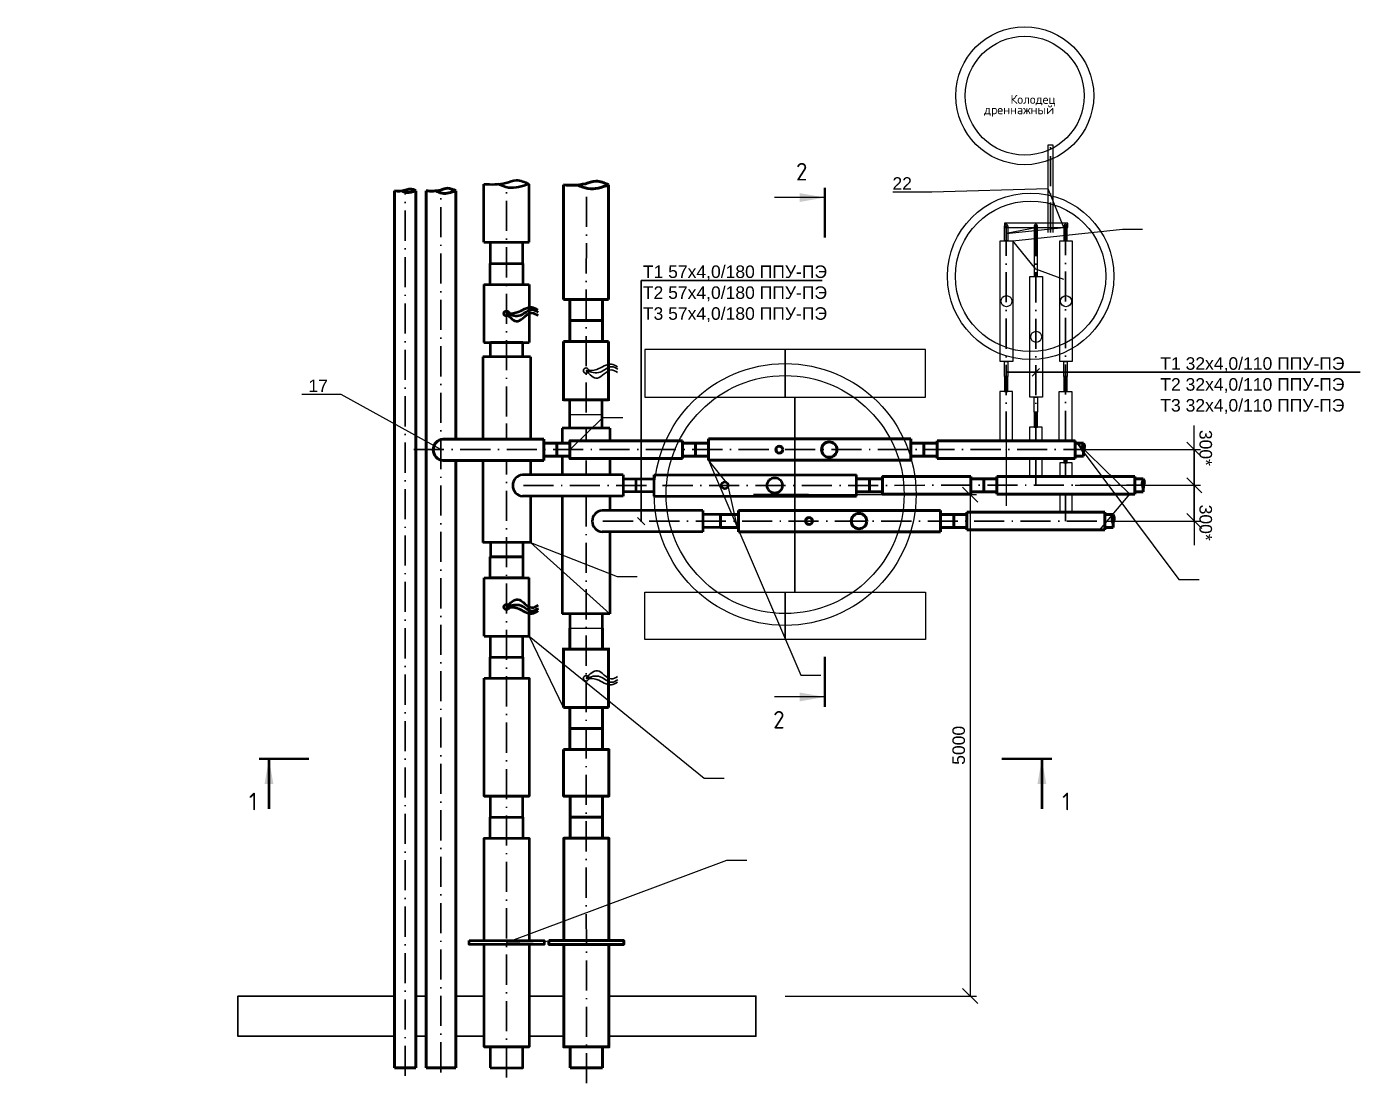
# Model space of a CAD drawing. Header units: millimetres. Extents: x 1990 to 7549, y 397 to 3825.
# Drawn here: x 5098.9 to 5364.8, y 619 to 829.6 of the extents above; entities that cross this region are included whole.
import ezdxf
from ezdxf import colors
from ezdxf.entities.mleader import LeaderData, LeaderLine
from ezdxf.enums import TextEntityAlignment as Align
from ezdxf.math import Vec2, Vec3

# ---------------------------------------------------------------- set-up
doc = ezdxf.new("R2010")
doc.units = ezdxf.units.MM
doc.linetypes.add('ACAD_ISO10W100', pattern=[18.5, 12, -3, 0.5, -3])
doc.styles.add('-ISOCPEUR-', font='isocpeur.TTF')
doc.styles.add('GOST', font='gost.shx', dxfattribs={"oblique": 15})
doc.styles.add('GOST-2.304_Type-B', font='GOST Common.ttf')
doc.styles.get("Standard").update_dxf_attribs({"font": 'arial.ttf'})
doc.dimstyles.new('Копия(2) М 1 к 40', dxfattribs={"dimtxt": 3.5, "dimasz": 3, "dimexe": 1.25, "dimexo": 0, "dimgap": 1, "dimtad": 1, "dimdec": 0, "dimlfac": 40, "dimzin": 0, "dimdsep": 46, "dimtxsty": 'GOST', "dimblk": 'OBLIQUE', "dimcen": 5, "dimclrd": 256, "dimclre": 256, "dimclrt": 256, "dimazin": 2, "dimtfac": 1, "dimtdec": 0, "dimtmove": 0, "dimatfit": 3, "dimldrblk": 'NONE', "dimfxl": 1.25, "dimtolj": 1, "dimtzin": 0, "dimlwd": -1, "dimlwe": -1, "dimarcsym": 2})

# ---------------------------------------------------------------- blocks, each defined once
blk = doc.blocks.new('_Oblique')
at = {"color": 0, "linetype": 'ByBlock', "lineweight": -2}
blk.add_line((-0.5, -0.5), (0.5, 0.5), dxfattribs=at)
blk = doc.blocks.new('_None')
blk = doc.blocks.new('*D510')
at = {"transparency": 16777216}
for p, q in [((5331.72, 738.19), (5331.72, 750.1)), ((5313.9, 738.18), (5332.97, 738.19)), ((5331.73, 731.05), (5331.72, 738.19)), ((5313.9, 731.05), (5332.98, 731.05))]:
    blk.add_line(p, q, dxfattribs=at)
at = {"layer": 'Defpoints', "color": 0, "lineweight": 35, "transparency": 16777216}
for p in [(5313.9, 738.18), (5331.72, 738.19), (5313.9, 731.05)]:
    blk.add_point(p, dxfattribs=at)
at = {"transparency": 16777216, "xscale": 3, "yscale": 3, "zscale": 3}
for p, rotation in [((5331.72, 738.19), 90.01078674585102), ((5331.73, 731.05), 270.010786745851)]:
    blk.add_blockref('_Oblique', p, dxfattribs=dict(at, rotation=rotation))
at = {"lineweight": 35, "transparency": 16777216, "insert": (5334, 745.64), "char_height": 2.5, "attachment_point": 5, "rotation": 270.0108}
blk.add_mtext('\\A1;300*', dxfattribs=at)
blk = doc.blocks.new('*D511')
at = {"transparency": 16777216}
for p, q in [((5307.98, 745.29), (5332.97, 745.3)), ((5331.72, 745.3), (5331.72, 738.19)), ((5307.98, 738.18), (5332.97, 738.19)), ((5331.72, 738.19), (5331.73, 726.27))]:
    blk.add_line(p, q, dxfattribs=at)
at = {"layer": 'Defpoints', "color": 0, "lineweight": 35, "transparency": 16777216}
for p in [(5307.98, 745.29), (5307.98, 738.18), (5331.72, 738.19)]:
    blk.add_point(p, dxfattribs=at)
at = {"transparency": 16777216, "xscale": 3, "yscale": 3, "zscale": 3}
for p, rotation in [((5331.72, 745.3), 90.01078674584838), ((5331.72, 738.19), 270.0107867458483)]:
    blk.add_blockref('_Oblique', p, dxfattribs=dict(at, rotation=rotation))
at = {"lineweight": 35, "transparency": 16777216, "insert": (5334, 730.73), "char_height": 2.5, "attachment_point": 5, "rotation": 270.0108}
blk.add_mtext('\\A1;300*', dxfattribs=at)
blk = doc.blocks.new('*D512')
at = {"transparency": 16777216}
for p, q in [((5250.16, 736.34), (5288.3, 736.34)), ((5287.05, 736.34), (5287.05, 636.34)), ((5250.16, 636.34), (5288.3, 636.34))]:
    blk.add_line(p, q, dxfattribs=at)
at = {"layer": 'Defpoints', "color": 0, "lineweight": 35, "transparency": 16777216}
for p in [(5250.16, 736.34), (5250.16, 636.34), (5287.05, 636.34)]:
    blk.add_point(p, dxfattribs=at)
at = {"transparency": 16777216, "xscale": 3, "yscale": 3, "zscale": 3}
for p, rotation in [((5287.05, 736.34), 90), ((5287.05, 636.34), 270)]:
    blk.add_blockref('_Oblique', p, dxfattribs=dict(at, rotation=rotation))
at = {"lineweight": 35, "transparency": 16777216, "insert": (5284.77, 686.34), "char_height": 2.5, "attachment_point": 5, "rotation": 90}
blk.add_mtext('\\A1;5000', dxfattribs=at)

msp = doc.modelspace()

# ---------------------------------------------------------------- hatches: boundary and pattern name
for points in [[(5258.064, 795.55), (5253.064, 796.431), (5253.064, 794.668)], [(5258.064, 695.99), (5253.064, 696.872), (5253.064, 695.108)]]:
    msp.add_hatch(color=256).paths.add_polyline_path(points, flags=0)
at = {"lineweight": 50}
for points in [[(5147.247, 683.648), (5148.129, 678.648), (5146.366, 678.648)], [(5301.348, 683.648), (5302.229, 678.648), (5300.466, 678.648)]]:
    msp.add_hatch(color=256, dxfattribs=at).paths.add_polyline_path(points, flags=0)

# ---------------------------------------------------------------- linework, layer by layer
at = {"color": 5, "lineweight": 50}
for p, q in [((5190.103, 786.624), (5190.103, 798.224)), ((5199.103, 786.624), (5199.103, 798.224)), ((5190.103, 786.624), (5199.103, 786.624)), ((5191.353, 786.624), (5191.353, 782.424)), ((5197.853, 782.424), (5197.853, 786.624)), ((5191.353, 778.224), (5191.353, 782.424)), ((5191.353, 782.424), (5197.853, 782.424)), ((5191.353, 782.424), (5197.853, 782.424)), ((5191.353, 782.424), (5197.853, 782.424)), ((5191.353, 782.424), (5197.853, 782.424)), ((5197.853, 782.424), (5197.853, 778.224)), ((5190.103, 778.224), (5199.103, 778.224)), ((5190.103, 778.224), (5190.103, 766.624)), ((5199.103, 778.224), (5199.103, 766.624)), ((5190.103, 766.624), (5199.103, 766.624)), ((5197.865, 766.624), (5191.389, 766.624)), ((5191.389, 763.777), (5191.389, 766.624)), ((5197.865, 766.624), (5191.389, 766.624)), ((5197.865, 766.624), (5191.389, 766.624)), ((5197.865, 766.624), (5191.389, 766.624)), ((5197.865, 763.777), (5197.865, 766.624)), ((5199.371, 763.777), (5189.882, 763.777)), ((5189.882, 763.777), (5189.882, 747.408)), ((5199.371, 763.777), (5199.371, 747.408)), ((5189.882, 743.138), (5189.882, 726.769)), ((5199.371, 743.138), (5199.371, 740.296)), ((5217.875, 740.296), (5197.826, 740.296)), ((5217.875, 740.296), (5217.875, 736.025)), ((5217.875, 739.442), (5217.875, 736.879)), ((5217.875, 739.442), (5224.04, 739.442)), ((5224.04, 736.025), (5224.04, 740.296)), ((5224.04, 740.296), (5264.369, 740.296)), ((5264.369, 736.025), (5264.369, 740.296)), ((5224.04, 736.879), (5217.875, 736.879)), ((5217.875, 736.025), (5197.826, 736.025)), ((5199.371, 736.025), (5199.371, 726.769)), ((5224.04, 736.025), (5264.369, 736.025)), ((5199.371, 726.769), (5189.882, 726.769)), ((5191.389, 726.769), (5191.389, 723.923)), ((5197.865, 726.769), (5197.865, 723.923)), ((5191.375, 719.723), (5191.375, 723.923)), ((5191.375, 723.923), (5197.875, 723.923)), ((5197.865, 723.923), (5191.389, 723.923)), ((5197.865, 723.923), (5191.389, 723.923)), ((5197.865, 723.923), (5191.389, 723.923)), ((5197.865, 723.923), (5191.389, 723.923)), ((5197.865, 723.923), (5191.389, 723.923)), ((5197.865, 723.923), (5191.389, 723.923)), ((5197.875, 723.923), (5197.875, 719.723)), ((5190.125, 719.723), (5199.125, 719.723)), ((5190.125, 708.123), (5190.125, 719.723)), ((5197.887, 719.723), (5191.411, 719.723)), ((5197.887, 719.723), (5191.411, 719.723)), ((5197.887, 719.723), (5191.411, 719.723)), ((5197.887, 719.723), (5191.411, 719.723)), ((5199.125, 708.123), (5199.125, 719.723)), ((5190.125, 708.123), (5199.125, 708.123)), ((5191.375, 708.123), (5191.375, 703.923)), ((5197.875, 703.923), (5197.875, 708.123)), ((5191.375, 703.923), (5197.875, 703.923)), ((5191.375, 703.923), (5197.875, 703.923)), ((5191.375, 703.923), (5197.875, 703.923)), ((5191.375, 699.723), (5191.375, 703.923)), ((5197.875, 703.923), (5197.875, 699.723)), ((5190.125, 699.723), (5199.125, 699.723)), ((5190.126, 676.228), (5199.126, 676.228)), ((5191.376, 676.228), (5191.376, 672.028)), ((5197.876, 672.028), (5197.876, 676.228)), ((5191.376, 672.028), (5197.876, 672.028)), ((5191.376, 667.828), (5191.376, 672.028)), ((5191.376, 672.028), (5197.876, 672.028)), ((5191.376, 672.028), (5197.876, 672.028)), ((5191.376, 672.028), (5197.876, 672.028)), ((5191.376, 672.028), (5197.876, 672.028)), ((5191.376, 672.028), (5197.876, 672.028)), ((5191.376, 672.028), (5197.876, 672.028)), ((5191.376, 672.028), (5197.876, 672.028)), ((5197.876, 672.028), (5197.876, 667.828)), ((5190.126, 667.828), (5199.126, 667.828)), ((5190.126, 626.228), (5199.126, 626.228)), ((5191.376, 626.228), (5191.376, 622.028)), ((5197.876, 622.028), (5197.876, 626.228)), ((5191.376, 622.028), (5197.876, 622.028)), ((5191.376, 622.028), (5197.876, 622.028))]:
    msp.add_line(p, q, dxfattribs=at)
at = {"lineweight": 60}
for p, q in [((5205.971, 775.245), (5205.971, 798.053)), ((5214.971, 775.245), (5214.971, 798.053)), ((5205.971, 775.245), (5214.971, 775.245)), ((5207.221, 775.245), (5207.221, 771.045)), ((5213.721, 771.045), (5213.721, 775.245)), ((5207.221, 766.845), (5207.221, 771.045)), ((5207.221, 771.045), (5213.721, 771.045)), ((5207.221, 771.045), (5213.721, 771.045)), ((5213.721, 771.045), (5213.721, 766.845)), ((5205.971, 766.845), (5214.971, 766.845)), ((5205.971, 766.845), (5205.971, 755.245)), ((5214.971, 766.845), (5214.971, 755.245)), ((5205.971, 755.245), (5214.971, 755.245)), ((5292.379, 739.934), (5319.906, 739.934)), ((5319.906, 736.385), (5319.906, 739.934)), ((5321.563, 739.442), (5319.906, 739.442)), ((5319.906, 736.878), (5321.563, 736.878)), ((5292.379, 736.385), (5319.906, 736.385)), ((5237.278, 732.329), (5240.836, 732.329)), ((5237.278, 732.329), (5237.278, 729.767)), ((5237.278, 732.329), (5237.278, 729.767)), ((5240.836, 728.913), (5240.836, 733.183)), ((5240.836, 733.183), (5281.165, 733.183)), ((5281.165, 728.913), (5281.165, 733.183)), ((5286.379, 732.822), (5313.906, 732.822)), ((5313.906, 729.273), (5313.906, 732.822)), ((5315.563, 732.329), (5313.906, 732.329)), ((5240.836, 729.767), (5237.278, 729.767)), ((5240.836, 728.913), (5281.165, 728.913)), ((5286.379, 729.273), (5313.906, 729.273)), ((5313.906, 729.766), (5315.563, 729.766)), ((5207.221, 705.497), (5207.221, 709.697)), ((5213.721, 709.697), (5213.721, 705.497)), ((5205.971, 705.497), (5214.971, 705.497)), ((5205.971, 693.897), (5205.971, 705.497)), ((5214.971, 693.897), (5214.971, 705.497)), ((5205.971, 693.897), (5214.971, 693.897)), ((5207.221, 693.897), (5207.221, 689.697)), ((5213.721, 689.697), (5213.721, 693.897)), ((5207.221, 689.697), (5213.721, 689.697)), ((5207.221, 685.497), (5207.221, 689.697)), ((5207.221, 689.697), (5213.721, 689.697)), ((5213.721, 689.697), (5213.721, 685.497)), ((5205.971, 685.497), (5214.971, 685.497)), ((5206.02, 676.228), (5215.02, 676.228)), ((5207.27, 676.228), (5207.27, 672.028)), ((5213.77, 672.028), (5213.77, 676.228)), ((5207.27, 672.028), (5213.77, 672.028)), ((5207.27, 667.828), (5207.27, 672.028)), ((5207.27, 672.028), (5213.77, 672.028)), ((5207.27, 672.028), (5213.77, 672.028)), ((5207.27, 672.028), (5213.77, 672.028)), ((5213.77, 672.028), (5213.77, 667.828)), ((5206.02, 667.828), (5215.02, 667.828)), ((5206.02, 626.228), (5215.02, 626.228)), ((5207.27, 626.228), (5207.27, 622.028)), ((5213.77, 622.028), (5213.77, 626.228)), ((5207.27, 622.028), (5213.77, 622.028)), ((5207.27, 622.028), (5213.77, 622.028))]:
    msp.add_line(p, q, dxfattribs=at)
at = {"color": 6, "lineweight": 60}
for p, q in [((5172.278, 622.028), (5172.278, 796.875)), ((5176.548, 622.028), (5176.548, 796.875)), ((5172.278, 622.028), (5176.548, 622.028))]:
    msp.add_line(p, q, dxfattribs=at)
at = {"color": 3, "linetype": 'ACAD_ISO10W100', "lineweight": 35, "ltscale": 0.5}
for p, q in [((5174.413, 620.433), (5174.413, 796.989)), ((5181.53, 621.144), (5181.53, 797.068)), ((5194.626, 751.88), (5194.627, 797.587)), ((5210.471, 752.686), (5210.546, 797.404)), ((5194.626, 747.408), (5194.626, 750.528)), ((5210.471, 747.408), (5210.471, 749.721)), ((5194.626, 620.111), (5194.626, 743.138)), ((5210.471, 740.296), (5210.471, 743.138)), ((5210.543, 618.957), (5210.471, 736.025)), ((5213.832, 731.048), (5315, 731.048))]:
    msp.add_line(p, q, dxfattribs=at)
at = {"color": 4, "lineweight": 60}
for p, q in [((5178.565, 760.57), (5178.565, 796.875)), ((5184.495, 760.57), (5184.495, 796.875)), ((5178.565, 622.028), (5178.565, 760.57)), ((5184.495, 747.408), (5184.495, 760.57)), ((5202.03, 747.408), (5181.981, 747.408)), ((5202.03, 747.408), (5202.03, 743.138)), ((5234.906, 743.16), (5234.906, 747.43)), ((5234.906, 747.43), (5275.235, 747.43)), ((5275.235, 743.16), (5275.235, 747.43)), ((5202.03, 746.554), (5202.03, 743.992)), ((5280.449, 747.069), (5307.976, 747.069)), ((5307.976, 743.52), (5307.976, 747.069)), ((5309.633, 746.576), (5307.976, 746.576)), ((5202.03, 743.138), (5181.981, 743.138)), ((5184.495, 622.028), (5184.495, 743.138)), ((5234.906, 743.16), (5275.235, 743.16)), ((5280.449, 743.52), (5307.976, 743.52)), ((5307.976, 744.012), (5309.633, 744.012)), ((5178.565, 622.028), (5184.495, 622.028))]:
    msp.add_line(p, q, dxfattribs=at)
for p, q in [((5258.064, 795.55), (5248.064, 795.55)), ((5207.233, 749.551), (5207.233, 749.721)), ((5213.709, 749.551), (5213.709, 749.721)), ((5258.064, 695.99), (5248.064, 695.99))]:
    msp.add_line(p, q)
at = {"lineweight": 50}
for p, q in [((5215.216, 755.245), (5205.727, 755.245)), ((5215.216, 749.551), (5205.727, 749.551)), ((5205.727, 749.551), (5205.727, 746.559)), ((5215.216, 749.551), (5215.216, 747.047)), ((5205.727, 743.996), (5205.727, 740.296)), ((5215.216, 743.498), (5215.216, 740.296)), ((5205.727, 736.025), (5205.727, 712.544)), ((5215.216, 736.025), (5215.216, 733.183)), ((5233.719, 733.183), (5213.671, 733.183)), ((5233.719, 733.183), (5233.719, 728.913)), ((5237.278, 732.329), (5233.719, 732.329)), ((5233.719, 732.329), (5233.719, 729.767)), ((5237.278, 729.767), (5237.278, 732.329)), ((5233.719, 728.913), (5213.671, 728.913)), ((5215.216, 728.913), (5215.216, 712.544)), ((5237.278, 729.767), (5233.719, 729.767)), ((5215.216, 712.544), (5205.727, 712.544)), ((5207.233, 712.544), (5207.233, 709.697)), ((5213.709, 712.544), (5213.709, 709.697)), ((5215.216, 705.497), (5205.727, 705.497)), ((5147.247, 683.648), (5147.247, 673.648)), ((5301.348, 683.648), (5301.348, 673.648))]:
    msp.add_line(p, q, dxfattribs=at)
at = {"color": 18, "lineweight": 35, "true_color": 0x000000}
for p, q in [((5252.118, 755.782), (5252.118, 716.907)), ((5254.842, 736.344), (5243.853, 736.344)), ((5141.054, 636.344), (5141.054, 628.344))]:
    msp.add_line(p, q, dxfattribs=at)
for points in [[(5302.62, 788.568), (5302.62, 806.043), (5303.52, 806.043), (5303.52, 788.577)], [(5303.52, 790.455), (5302.62, 790.455), (5302.62, 794.08)], [(5303.52, 794.09), (5303.52, 790.455)], [(5306.491, 789.555), (5306.491, 790.455), (5293.892, 790.455), (5293.892, 789.555), (5299.823, 789.555)], [(5300.463, 789.893), (5299.823, 789.893), (5299.823, 779.781), (5300.463, 779.781), (5300.463, 789.893)], [(5306.393, 789.893), (5305.753, 789.893), (5305.753, 786.893), (5306.393, 786.893), (5306.393, 789.893)], [(5300.463, 789.555), (5305.753, 789.555)], [(5306.393, 789.555), (5306.491, 789.555)], [(5295.533, 762.893), (5293.033, 762.893), (5293.033, 786.893), (5295.533, 786.893), (5295.533, 762.893)], [(5307.393, 762.893), (5304.893, 762.893), (5304.893, 786.893), (5307.393, 786.893), (5307.393, 762.893)], [(5301.463, 755.781), (5298.963, 755.781), (5298.963, 779.781), (5301.463, 779.781), (5301.463, 755.781)], [(5294.533, 759.893), (5293.893, 759.893), (5293.893, 762.893), (5294.533, 762.893), (5294.533, 759.893)], [(5306.393, 759.893), (5305.753, 759.893), (5305.753, 762.893), (5306.393, 762.893), (5306.393, 759.893)], [(5294.533, 759.893), (5293.893, 759.893), (5293.893, 756.893), (5294.533, 756.893), (5294.533, 759.893)], [(5306.393, 759.893), (5305.753, 759.893), (5305.753, 756.893), (5306.393, 756.893), (5306.393, 759.893)], [(5295.463, 756.893), (5292.963, 756.893), (5292.963, 747.069), (5295.463, 747.069), (5295.463, 756.893)], [(5300.463, 752.781), (5299.823, 752.781), (5299.823, 755.781), (5300.463, 755.781), (5300.463, 752.781)], [(5307.323, 747.047), (5304.823, 747.047), (5304.823, 756.893), (5307.323, 756.893), (5307.323, 747.047)], [(5300.463, 752.781), (5299.823, 752.781), (5299.823, 749.781), (5300.463, 749.781), (5300.463, 752.781)], [(5213.709, 752.217), (5207.233, 752.217)], [(5301.393, 749.781), (5298.893, 749.781), (5298.893, 747.047)], [(5301.393, 747.047), (5301.393, 749.781)], [(5298.893, 743.498), (5298.893, 739.956), (5301.393, 739.956), (5301.393, 743.498)], [(5307.393, 742.668), (5304.893, 742.668), (5304.893, 739.956)], [(5307.393, 742.668), (5304.893, 742.668)], [(5305.753, 743.498), (5305.753, 742.668), (5306.393, 742.668), (5306.393, 743.498)], [(5307.393, 739.956), (5307.393, 742.668)], [(5304.893, 736.407), (5304.893, 732.843), (5307.393, 732.843), (5307.393, 736.407)], [(5207.221, 709.697), (5213.721, 709.697)], [(5207.221, 689.697), (5213.721, 689.697), (5213.721, 687.438)], [(5207.27, 672.028), (5213.77, 672.028), (5213.77, 674.288)], [(5207.27, 672.028), (5213.77, 672.028), (5213.77, 669.768)], [(5207.27, 622.028), (5213.77, 622.028), (5213.77, 624.288)]]:
    msp.add_lwpolyline(points)
at = {"color": 3, "linetype": 'ACAD_ISO10W100', "lineweight": 35, "ltscale": 0.5}
for points in [[(5303.07, 788.579), (5303.07, 806.043)], [(5303.07, 790.455), (5303.07, 794.091)], [(5294.213, 789.915), (5294.213, 745.315)], [(5300.143, 789.893), (5300.143, 747.047)], [(5306.073, 747.047), (5306.073, 789.893)], [(5176.142, 745.295), (5309.726, 745.318)], [(5300.143, 743.498), (5300.143, 738.181)], [(5306.073, 739.956), (5306.073, 743.498)], [(5197.987, 738.16), (5321.656, 738.184)], [(5306.073, 731.048), (5306.073, 736.407)]]:
    msp.add_lwpolyline(points, dxfattribs=at)
for points in [[(5258.064, 787.55, 0.5, 0.5, 0), (5258.064, 797.55, 0.5, 0.5, 0)], [(5258.064, 703.99, 0.5, 0.5, 0), (5258.064, 693.99, 0.5, 0.5, 0)]]:
    msp.add_lwpolyline(points, format="xyseb")
at = {"lineweight": 25}
msp.add_lwpolyline([(5293.893, 789.893), (5294.533, 789.893), (5294.533, 786.893), (5293.893, 786.893)], close=True, dxfattribs=at)
at = {"color": 0, "linetype": 'ByBlock'}
for points in [[(5250.163, 755.782), (5250.163, 765.271), (5222.17, 765.271), (5222.17, 755.782)], [(5278.156, 755.782), (5278.156, 765.271), (5250.163, 765.271), (5250.163, 755.782)], [(5250.163, 716.907), (5250.163, 707.418), (5222.17, 707.418), (5222.17, 716.907)], [(5278.156, 716.907), (5278.156, 707.418), (5250.163, 707.418), (5250.163, 716.907)]]:
    msp.add_lwpolyline(points, close=True, dxfattribs=at)
at = {"lineweight": 50}
for points in [[(5207.233, 749.721), (5207.233, 752.686), (5207.233, 755.245)], [(5213.709, 749.721), (5213.709, 752.686), (5213.709, 755.245)]]:
    msp.add_lwpolyline(points, dxfattribs=at)
at = {"color": 4, "lineweight": 60}
for points in [[(5204.637, 746.561), (5202.03, 746.561), (5202.03, 743.997), (5204.637, 743.997)], [(5207.244, 746.559), (5204.637, 746.559), (5204.637, 743.996), (5207.244, 743.996)], [(5234.906, 746.576), (5232.299, 746.576), (5232.299, 744.012), (5234.906, 744.012)], [(5275.235, 746.576), (5277.842, 746.576), (5277.842, 744.012), (5275.235, 744.012)]]:
    msp.add_lwpolyline(points, close=True, dxfattribs=at)
for points in [[(5229.692, 747.047), (5207.244, 747.047), (5207.244, 743.498), (5229.692, 743.498)], [(5229.692, 747.069), (5229.692, 743.52)], [(5232.299, 746.576), (5229.692, 746.576)], [(5232.299, 744.012), (5232.299, 746.576)], [(5277.842, 746.576), (5280.449, 746.576)], [(5280.449, 743.52), (5280.449, 747.069)], [(5232.299, 744.012), (5229.692, 744.012)], [(5277.842, 744.012), (5280.449, 744.012)]]:
    msp.add_lwpolyline(points, dxfattribs=at)
at = {"lineweight": 25}
msp.add_lwpolyline([(5294.213, 747.069), (5294.213, 734.069)], dxfattribs=at)
at = {"color": 5, "lineweight": 50}
for points in [[(5220.482, 736.879), (5220.482, 739.442)], [(5191.376, 672.028), (5197.876, 672.028), (5197.876, 674.288)], [(5191.376, 672.028), (5197.876, 672.028), (5197.876, 669.768)], [(5190.126, 647.401), (5190.126, 667.828), (5199.126, 667.828), (5199.126, 647.401)], [(5199.126, 646.655), (5199.126, 626.228), (5190.126, 626.228), (5190.126, 646.655)], [(5191.376, 622.028), (5197.876, 622.028), (5197.876, 624.288)]]:
    msp.add_lwpolyline(points, dxfattribs=at)
at = {"lineweight": 60}
for points in [[(5269.583, 739.442), (5264.369, 739.442)], [(5266.976, 739.442), (5266.976, 736.878)], [(5287.165, 739.934), (5269.583, 739.934), (5269.583, 736.385), (5287.165, 736.385)], [(5287.165, 739.934), (5287.165, 736.385)], [(5292.379, 736.385), (5292.379, 739.934)], [(5269.583, 736.878), (5264.369, 736.878)], [(5286.379, 729.273), (5286.379, 732.822)], [(5206.02, 647.401), (5206.02, 667.828), (5215.02, 667.828), (5215.02, 647.401)], [(5215.02, 646.655), (5215.02, 626.228), (5206.02, 626.228), (5206.02, 646.655)]]:
    msp.add_lwpolyline(points, dxfattribs=at)
for points in [[(5287.165, 739.442), (5289.772, 739.442), (5289.772, 736.878), (5287.165, 736.878)], [(5289.772, 739.459), (5292.379, 739.459), (5292.379, 736.896), (5289.772, 736.896)], [(5281.165, 732.329), (5283.772, 732.329), (5283.772, 729.766), (5281.165, 729.766)], [(5283.772, 732.329), (5286.379, 732.329), (5286.379, 729.766), (5283.772, 729.766)], [(5205.971, 685.497), (5215.02, 685.497), (5215.02, 676.228), (5205.971, 676.228)], [(5203.057, 647.401), (5217.983, 647.401), (5217.983, 646.655), (5203.057, 646.655)]]:
    msp.add_lwpolyline(points, close=True, dxfattribs=at)
at = {"color": 5, "lineweight": 50}
for points in [[(5190.125, 699.723), (5199.126, 699.723), (5199.126, 676.228), (5190.125, 676.228)], [(5187.162, 647.401), (5202.089, 647.401), (5202.089, 646.655), (5187.162, 646.655)]]:
    msp.add_lwpolyline(points, close=True, dxfattribs=at)
at = {"lineweight": 50}
for points in [[(5155.247, 683.648, 0.5, 0.5, 0), (5145.247, 683.648, 0.5, 0.5, 0)], [(5293.348, 683.648, 0.5, 0.5, 0), (5303.348, 683.648, 0.5, 0.5, 0)]]:
    msp.add_lwpolyline(points, format="xyseb", dxfattribs=at)
at = {"color": 18, "lineweight": 35, "true_color": 0x000000}
for points in [[(5172.278, 636.344), (5141.054, 636.344), (5141.054, 628.344), (5172.278, 628.344)], [(5178.565, 636.344), (5176.548, 636.344)], [(5190.126, 636.344), (5184.495, 636.344)], [(5206.02, 636.344), (5199.126, 636.344)], [(5215.02, 628.344), (5244.324, 628.344), (5244.324, 636.344), (5215.02, 636.344)], [(5176.548, 628.344), (5178.565, 628.344)], [(5184.495, 628.344), (5190.126, 628.344)], [(5199.126, 628.344), (5206.02, 628.344)]]:
    msp.add_lwpolyline(points, dxfattribs=at)
at = {"color": 0, "linetype": 'ByBlock'}
for centre, radius in [((5297.924, 815.855), 13.759), ((5297.924, 815.855), 11.861), ((5299.102, 779.846), 16.6), ((5299.102, 779.846), 15), ((5250.163, 736.344), 26.095), ((5250.163, 736.344), 23.723)]:
    msp.add_circle(centre, radius, dxfattribs=at)
for centre in [(5294.283, 774.893), (5306.143, 774.893), (5300.213, 767.781)]:
    msp.add_circle(centre, 1.1)
at = {"color": 5, "lineweight": 50}
for centre, radius in [((5194.603, 772.424), 0.531), ((5248.091, 738.16), 1.534), ((5238.128, 738.16), 0.681), ((5194.625, 713.923), 0.531)]:
    msp.add_circle(centre, radius, dxfattribs=at)
at = {"lineweight": 30}
for centre in [(5210.471, 761.045), (5210.471, 699.697)]:
    msp.add_circle(centre, 0.531, dxfattribs=at)
at = {"color": 4, "lineweight": 60}
for centre, radius in [((5248.994, 745.295), 0.681), ((5258.957, 745.295), 1.534)]:
    msp.add_circle(centre, radius, dxfattribs=at)
at = {"lineweight": 60}
for centre, radius in [((5254.924, 731.048), 0.681), ((5264.887, 731.048), 1.534)]:
    msp.add_circle(centre, radius, dxfattribs=at)
for centre in [(5294.213, 789.893), (5300.143, 789.893), (5306.073, 789.893)]:
    msp.add_arc(centre, 0.32, 0, 180)
at = {"color": 4, "lineweight": 60}
msp.add_arc((5182.142, 745.273), 2.141, 94.31559, 265.68441, dxfattribs=at)
at = {"color": 5, "lineweight": 50}
msp.add_arc((5197.987, 738.16), 2.141, 94.31559, 265.68441, dxfattribs=at)
at = {"lineweight": 50}
msp.add_arc((5213.832, 731.048), 2.141, 94.31559, 265.68441, dxfattribs=at)
at = {"color": 5, "lineweight": 50}
for points in [[(5190.103, 798.224), (5194.456, 798.484), (5196.569, 799.004), (5199.103, 798.224)], [(5199.103, 798.224), (5194.974, 797.517), (5192.89, 798.226)], [(5194.603, 772.424), (5196.754, 772.676), (5199.647, 773.696), (5200.87, 773.193)], [(5194.603, 772.424), (5197.434, 772.115), (5199.715, 773.206), (5200.938, 772.703)], [(5194.603, 772.424), (5196.85, 770.905), (5199.664, 772.548), (5200.887, 772.045)], [(5194.625, 713.923), (5197.456, 714.232), (5199.737, 713.14), (5200.96, 713.643)], [(5194.625, 713.923), (5196.776, 713.671), (5199.67, 712.651), (5200.892, 713.153)]]:
    msp.add_spline(points, degree=3, dxfattribs=at)
at = {"lineweight": 60}
for points in [[(5205.971, 798.053), (5210.324, 798.313), (5212.437, 798.834), (5214.971, 798.053)], [(5214.971, 798.053), (5210.842, 797.346), (5208.759, 798.055)], [(5321.563, 739.442), (5321.361, 738.265), (5321.563, 737.672)], [(5321.563, 736.878), (5321.637, 738.118), (5321.785, 738.72), (5321.563, 739.442)], [(5315.563, 732.329), (5315.361, 731.153), (5315.563, 730.559)], [(5315.563, 729.766), (5315.637, 731.005), (5315.785, 731.607), (5315.563, 732.329)]]:
    msp.add_spline(points, degree=3, dxfattribs=at)
at = {"color": 6, "lineweight": 60}
for points in [[(5172.278, 796.875), (5174.429, 796.993), (5175.392, 797.231), (5176.548, 796.875)], [(5176.548, 796.875), (5174.665, 796.552), (5173.715, 796.875)]]:
    msp.add_spline(points, degree=3, dxfattribs=at)
at = {"color": 4, "lineweight": 60}
for points in [[(5178.565, 796.875), (5181.45, 797.045), (5182.835, 797.386), (5184.495, 796.875)], [(5184.495, 796.875), (5181.789, 796.411), (5180.424, 796.876)], [(5309.633, 746.576), (5309.431, 745.4), (5309.633, 744.806)], [(5309.633, 744.012), (5309.707, 745.252), (5309.855, 745.854), (5309.633, 746.576)]]:
    msp.add_spline(points, degree=3, dxfattribs=at)
at = {"lineweight": 30}
for points in [[(5210.471, 761.045), (5212.622, 761.297), (5215.516, 762.317), (5216.738, 761.814)], [(5210.471, 761.045), (5213.302, 760.736), (5215.583, 761.828), (5216.806, 761.325)], [(5210.471, 761.045), (5212.718, 759.527), (5215.533, 761.169), (5216.755, 760.667)], [(5210.471, 699.697), (5212.718, 701.215), (5215.533, 699.573), (5216.755, 700.076)], [(5210.471, 699.697), (5213.302, 700.006), (5215.583, 698.915), (5216.806, 699.417)], [(5210.471, 699.697), (5212.622, 699.445), (5215.516, 698.425), (5216.738, 698.928)]]:
    msp.add_spline(points, degree=3, dxfattribs=at)
at = {"color": 5, "lineweight": 50}
msp.add_open_spline([(5194.625, 713.923), (5195.371, 714.742), (5197.014, 716.546), (5199.073, 713.183), (5200.498, 714.051), (5200.909, 714.301)], degree=3, knots=[0, 0, 0, 0, 2.7118758, 5.9702407, 7.2923562, 7.2923562, 7.2923562, 7.2923562], dxfattribs=at)

# ---------------------------------------------------------------- texts
at = {"style": '-ISOCPEUR-'}
for s, p in [('дреннажный', (5296.787, 813.048)), ('Колодец', (5299.582, 815.117))]:
    msp.add_text(s, height=1.7792, dxfattribs=at).set_placement(p, align=Align.MIDDLE_CENTER)
at = {"style": 'GOST-2.304_Type-B'}
for p in [(5252.323, 798.949), (5247.78, 689.686)]:
    msp.add_text('2', height=3.5, dxfattribs=at).set_placement(p)
at = {"lineweight": 50, "style": 'GOST-2.304_Type-B'}
for p in [(5143.272, 673.398), (5305.373, 673.398)]:
    msp.add_text('1', height=3.5, dxfattribs=at).set_placement(p)

# ---------------------------------------------------------------- dimensions: what is measured, and where the dimension line sits
at = {"color": 18, "lineweight": 35, "true_color": 0x000000}
for p1, p2, distance, picture, middle in [((5313.903, 731.048), (5313.901, 738.182), -17.823, '*D510', (5334, 745.644)), ((5307.976, 745.294), (5307.978, 738.181), 23.747, '*D511', (5334.003, 730.728))]:
    dim = msp.add_aligned_dim(p1=p1, p2=p2, distance=distance, text='300*', dimstyle='Копия(2) М 1 к 40', override={"dimtxt": 2.5, "dimtxsty": 'Standard'}, dxfattribs=at)
    dim.commit()
    dim.dimension.update_dxf_attribs({"geometry": picture, "text_midpoint": middle})
dim = msp.add_linear_dim(base=(5287.048, 636.344), p1=(5250.163, 736.344), p2=(5250.163, 636.344), angle=90, text='5000', dimstyle='Копия(2) М 1 к 40', override={"dimtxt": 2.5, "dimtxsty": 'Standard'}, dxfattribs=at)
dim.commit()
dim.dimension.update_dxf_attribs({"geometry": '*D512', "text_midpoint": (5284.771, 686.344)})

# ---------------------------------------------------------------- leaders
at = {"lineweight": 25}
ml = msp.add_multileader_mtext('Standard', dxfattribs=at)
ml.set_content('22', color=256)
ml.set_leader_properties()
ml.set_arrow_properties(name='NONE')
ml.build(insert=Vec2(0, 0))
ml.multileader.update_dxf_attribs({"text_left_attachment_type": 6, "text_right_attachment_type": 6, "dogleg_length": 2, "arrow_head_size": 2.5})
ctx = ml.context
ctx.base_point, ctx.char_height, ctx.arrow_head_size, ctx.plane_origin = Vec3(5269.837, 796.601), 2.5, 2.5, Vec3(5298.963, 767.781)
ctx.left_attachment, ctx.right_attachment, ctx.text_align_type = 6, 6, 2
notes = []
notes.append((ctx, [(1, (1, 1, 0), (5279.436, 796.601), (-1, 0), 2, [(3, [(5300.463, 789.555), (5294.213, 788.393), (5305.753, 789.555), (5302.62, 797.305)], 0, [])])]))
ctx.mtext.insert, ctx.mtext.alignment, ctx.mtext.flow_direction = Vec3(5275.436, 799.601), 3, 5
ml = msp.add_multileader_mtext('Standard', dxfattribs=at)
ml.set_content('', color=256)
ml.set_leader_properties()
ml.set_arrow_properties(name='NONE')
ml.build(insert=Vec2(0, 0))
ml.multileader.update_dxf_attribs({"text_left_attachment_type": 6, "text_right_attachment_type": 6, "dogleg_length": 2, "arrow_head_size": 2.5})
ctx = ml.context
ctx.base_point, ctx.char_height, ctx.arrow_head_size, ctx.plane_origin = Vec3(5319.436, 789.226), 2.5, 2.5, Vec3(5305.753, 779.224)
ctx.left_attachment, ctx.right_attachment = 6, 6
notes.append((ctx, [(0, (1, 1, 0), (5317.436, 789.226), (1, 0), 2, [(2, [(5305.753, 779.224), (5300.143, 781.281), (5295.533, 786.893)], 0, [])])]))
ctx.mtext.insert, ctx.mtext.flow_direction = Vec3(5321.436, 792.226), 5
ml = msp.add_multileader_mtext('Standard')
ml.set_content('Т1 57х4,0/180 ППУ-ПЭ\\PТ2 57х4,0/180 ППУ-ПЭ\\PТ3 57х4,0/180 ППУ-ПЭ', color=256)
ml.set_leader_properties(linetype='ByLayer', lineweight=30)
ml.set_arrow_properties(name='OBLIQUE')
ml.build(insert=Vec2(0, 0))
ml.multileader.update_dxf_attribs({"text_left_attachment_type": 6, "text_right_attachment_type": 6, "dogleg_length": 0.155, "arrow_head_size": 1.483})
ctx = ml.context
ctx.base_point, ctx.char_height, ctx.arrow_head_size, ctx.landing_gap_size, ctx.plane_origin = Vec3(5221.554, 779.012), 2.5, 1.483, 0.237, Vec3(5221.461, 731.048)
ctx.left_attachment, ctx.right_attachment = 6, 6
notes.append((ctx, [(0, (1, 1, 0), (5221.461, 779.012), (1, 0), 0.0922, [(2, [(5221.461, 731.048), (5221.461, 738.16), (5221.467, 745.303)], 0, [])])]))
ctx.mtext.insert, ctx.mtext.flow_direction = Vec3(5221.791, 782.012), 5
ml = msp.add_multileader_mtext('Standard')
ml.set_content('Т1 32х4,0/110 ППУ-ПЭ\\PТ2 32х4,0/110 ППУ-ПЭ\\PТ3 32х4,0/110 ППУ-ПЭ', color=256)
ml.set_leader_properties(linetype='ByLayer', lineweight=30)
ml.set_arrow_properties(name='OBLIQUE')
ml.build(insert=Vec2(0, 0))
ml.multileader.update_dxf_attribs({"text_left_attachment_type": 6, "text_right_attachment_type": 6, "dogleg_length": 0.155, "arrow_head_size": 1.483})
ctx = ml.context
ctx.base_point, ctx.char_height, ctx.arrow_head_size, ctx.landing_gap_size, ctx.plane_origin = Vec3(5328.848, 760.711), 2.5, 1.483, 0.237, Vec3(5336.33, 765.729)
ctx.left_attachment, ctx.right_attachment, ctx.text_align_type = 6, 6, 2
notes.append((ctx, [(0, (1, 1, 0), (5328.756, 760.711), (1, 0), 0.0922, [(2, [(5300.143, 760.711), (5306.073, 760.711), (5294.213, 760.732)], 0, [])])]))
ctx.mtext.insert, ctx.mtext.alignment, ctx.mtext.flow_direction = Vec3(5361.673, 763.711), 3, 5
ml = msp.add_multileader_mtext('Standard', dxfattribs=at)
ml.set_content('17', color=256)
ml.set_leader_properties()
ml.set_arrow_properties(name='NONE')
ml.build(insert=Vec2(0, 0))
ml.multileader.update_dxf_attribs({"text_left_attachment_type": 6, "text_right_attachment_type": 6, "dogleg_length": 2, "arrow_head_size": 2.5})
ctx = ml.context
ctx.base_point, ctx.char_height, ctx.arrow_head_size, ctx.plane_origin = Vec3(5152.276, 756.256), 2.5, 2.5, Vec3(5181.53, 745.296)
ctx.left_attachment, ctx.right_attachment = 6, 6
notes.append((ctx, [(0, (1, 1, 0), (5161.622, 756.256), (-1, 0), 2, [(0, [(5181.53, 745.296)], 0, [])])]))
ctx.mtext.insert, ctx.mtext.flow_direction = Vec3(5155.122, 759.256), 5
ml = msp.add_multileader_mtext('Standard', dxfattribs=at)
ml.set_content('', color=256)
ml.set_leader_properties()
ml.set_arrow_properties(name='NONE')
ml.build(insert=Vec2(0, 0))
ml.multileader.update_dxf_attribs({"text_left_attachment_type": 6, "text_right_attachment_type": 6, "dogleg_length": 2, "arrow_head_size": 2.5})
ctx = ml.context
ctx.base_point, ctx.char_height, ctx.arrow_head_size, ctx.plane_origin = Vec3(5215.811, 751.667), 2.5, 2.5, Vec3(5207.244, 745.273)
ctx.left_attachment, ctx.right_attachment = 6, 6
notes.append((ctx, [(0, (1, 1, 0), (5213.811, 751.667), (1, 0), 2, [(0, [(5207.244, 745.273)], 0, [])])]))
ctx.mtext.insert, ctx.mtext.flow_direction = Vec3(5217.811, 754.667), 5
ml = msp.add_multileader_mtext('Standard', dxfattribs=at)
ml.set_content('', color=256)
ml.set_leader_properties()
ml.set_arrow_properties(name='NONE')
ml.build(insert=Vec2(0, 0))
ml.multileader.update_dxf_attribs({"text_left_attachment_type": 6, "text_right_attachment_type": 6, "dogleg_length": 2, "arrow_head_size": 2.5})
ctx = ml.context
ctx.base_point, ctx.char_height, ctx.arrow_head_size, ctx.plane_origin = Vec3(5330.677, 719.377), 2.5, 2.5, Vec3(5312.903, 729.273)
ctx.left_attachment, ctx.right_attachment = 6, 6
notes.append((ctx, [(0, (1, 1, 0), (5328.677, 719.377), (1, 0), 2, [(2, [(5312.903, 729.273), (5318.903, 736.385), (5307.976, 747.069)], 0, [])])]))
ctx.mtext.insert, ctx.mtext.flow_direction = Vec3(5332.677, 722.377), 5
ml = msp.add_multileader_mtext('Standard', dxfattribs=at)
ml.set_content('', color=256)
ml.set_leader_properties()
ml.set_arrow_properties(name='NONE')
ml.build(insert=Vec2(0, 0))
ml.multileader.update_dxf_attribs({"text_left_attachment_type": 6, "text_right_attachment_type": 6, "dogleg_length": 2, "arrow_head_size": 2.5})
ctx = ml.context
ctx.base_point, ctx.char_height, ctx.arrow_head_size, ctx.plane_origin = Vec3(5255.261, 700.341), 2.5, 2.5, Vec3(5240.836, 728.913)
ctx.left_attachment, ctx.right_attachment = 6, 6
notes.append((ctx, [(0, (1, 1, 0), (5253.261, 700.341), (1, 0), 2, [(2, [(5240.836, 728.913), (5238.76, 738.414), (5234.906, 743.16)], 0, [])])]))
ctx.mtext.insert, ctx.mtext.flow_direction = Vec3(5257.261, 703.341), 5
ml = msp.add_multileader_mtext('Standard', dxfattribs=at)
ml.set_content('', color=256)
ml.set_leader_properties()
ml.set_arrow_properties(name='NONE')
ml.build(insert=Vec2(0, 0))
ml.multileader.update_dxf_attribs({"text_left_attachment_type": 6, "text_right_attachment_type": 6, "dogleg_length": 2, "arrow_head_size": 2.5})
ctx = ml.context
ctx.base_point, ctx.char_height, ctx.arrow_head_size, ctx.plane_origin = Vec3(5218.642, 719.979), 2.5, 2.5, Vec3(5215.216, 712.544)
ctx.left_attachment, ctx.right_attachment = 6, 6
notes.append((ctx, [(0, (1, 1, 0), (5216.642, 719.979), (1, 0), 2, [(1, [(5215.216, 712.544), (5199.371, 726.769)], 0, [])])]))
ctx.mtext.insert, ctx.mtext.flow_direction = Vec3(5220.642, 722.979), 5
ml = msp.add_multileader_mtext('Standard', dxfattribs=at)
ml.set_content('', color=256)
ml.set_leader_properties()
ml.set_arrow_properties(name='NONE')
ml.build(insert=Vec2(0, 0))
ml.multileader.update_dxf_attribs({"text_left_attachment_type": 6, "text_right_attachment_type": 6, "dogleg_length": 2, "arrow_head_size": 2.5})
ctx = ml.context
ctx.base_point, ctx.char_height, ctx.arrow_head_size, ctx.plane_origin = Vec3(5235.987, 679.773), 2.5, 2.5, Vec3(5205.971, 693.897)
ctx.left_attachment, ctx.right_attachment = 6, 6
notes.append((ctx, [(0, (1, 1, 0), (5233.987, 679.773), (1, 0), 2, [(1, [(5205.971, 693.897), (5199.125, 708.123)], 0, [])])]))
ctx.mtext.insert, ctx.mtext.flow_direction = Vec3(5237.987, 682.773), 5
ml = msp.add_multileader_mtext('Standard', dxfattribs=at)
ml.set_content('', color=256)
ml.set_leader_properties()
ml.set_arrow_properties(name='NONE')
ml.build(insert=Vec2(0, 0))
ml.multileader.update_dxf_attribs({"text_left_attachment_type": 6, "text_right_attachment_type": 6, "dogleg_length": 2, "arrow_head_size": 2.5})
ctx = ml.context
ctx.base_point, ctx.char_height, ctx.arrow_head_size, ctx.plane_origin = Vec3(5240.541, 663.452), 2.5, 2.5, Vec3(5210.525, 647.401)
ctx.left_attachment, ctx.right_attachment = 6, 6
notes.append((ctx, [(0, (1, 1, 0), (5238.541, 663.452), (1, 0), 2, [(1, [(5210.525, 647.401), (5194.626, 647.028)], 0, [])])]))
ctx.mtext.insert, ctx.mtext.flow_direction = Vec3(5242.541, 666.452), 5
for ctx, leaders in notes:
    for number, flags, end, landing, length, lines in leaders:
        leader = LeaderData()
        leader.index, (leader.has_last_leader_line, leader.has_dogleg_vector, leader.attachment_direction) = number, flags
        leader.last_leader_point, leader.dogleg_vector, leader.dogleg_length = Vec3(end), Vec3(landing), length
        for number, points, colour, breaks in lines:
            line = LeaderLine()
            line.index, line.vertices, line.color, line.breaks = number, Vec3.list(points), colors.encode_raw_color(colour), breaks
            leader.lines.append(line)
        ctx.leaders.append(leader)

doc.saveas('drawing.dxf')
